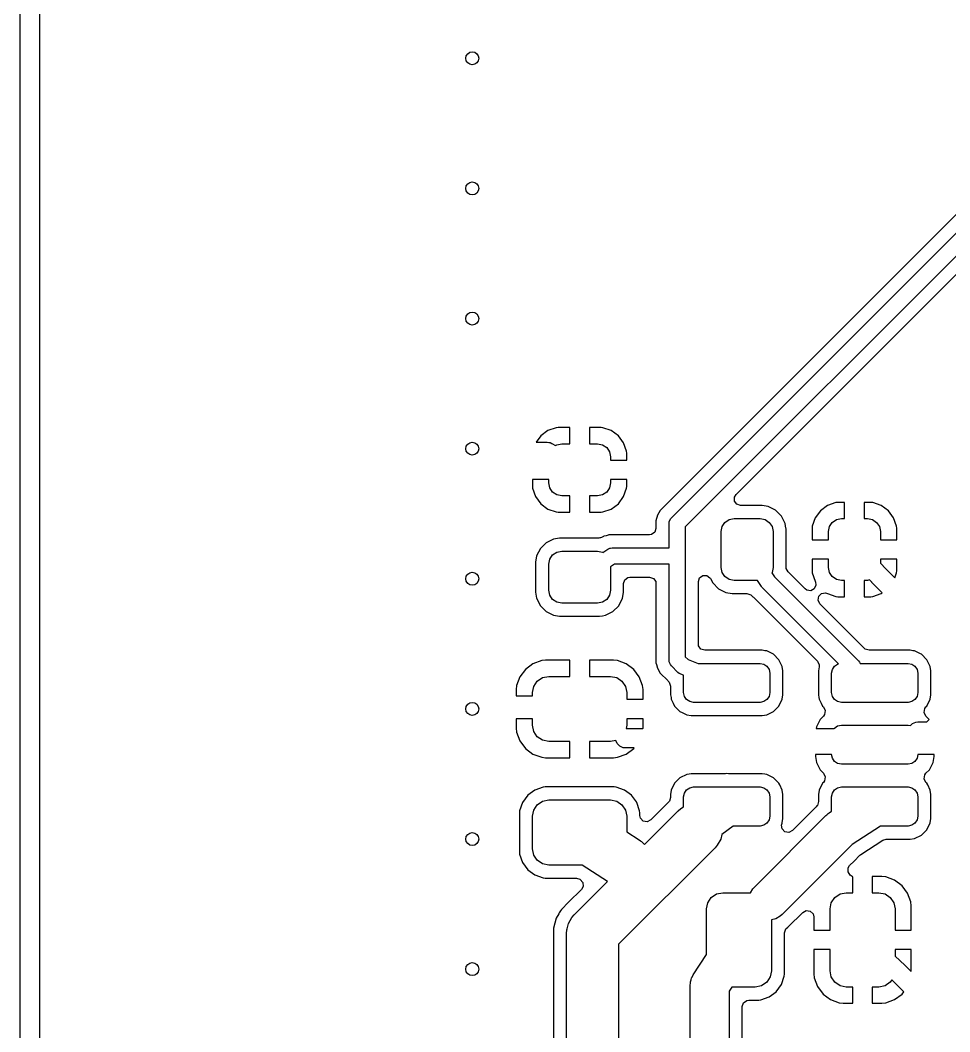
# Model space of a CAD drawing. Header units: millimetres. Extents: x 103.8 to 193.7, y -116.2 to -61.3.
# Drawn here: x 103.8 to 118.09, y -97.71 to -82.16 of the extents above; entities that cross this region are included whole.
import ezdxf

# ---------------------------------------------------------------- set-up
doc = ezdxf.new("R2010")
doc.units = ezdxf.units.MM
doc.layers.add('Edge.Cuts', color=254, linetype='CONTINUOUS', true_color=0xd0d2cd)
doc.layers.add('F.Cu', color=13, linetype='CONTINUOUS', true_color=0xc83434)

msp = doc.modelspace()

# ---------------------------------------------------------------- linework, layer by layer
at = {"layer": 'Edge.Cuts', "linetype": 'CONTINUOUS'}
msp.add_line((103.8, -116.2), (103.8, -61.3), dxfattribs=at)
at = {"layer": 'F.Cu', "linetype": 'CONTINUOUS'}
for p, q in [((104.1005, -88.820788), (104.1005, -73.980253)), ((121.800142, -81.539531), (113.639531, -89.700142)), ((113.811612, -89.811612), (121.911612, -81.711612)), ((122.051776, -81.925), (114.025, -89.951776)), ((114.804827, -89.455498), (122.105831, -82.154496)), ((112.040396, -88.42785), (111.912351, -88.472654)), ((112.040398, -88.42785), (112.040396, -88.42785)), ((112.070795, -88.425), (112.040398, -88.42785)), ((112.249998, -88.425), (112.070795, -88.425)), ((112.249999, -88.425001), (112.249998, -88.425)), ((112.249999, -88.675), (112.249999, -88.425001)), ((112.55, -88.425), (112.549999, -88.425001)), ((112.549999, -88.425001), (112.549999, -88.675)), ((112.72921, -88.425), (112.55, -88.425)), ((112.7596, -88.42785), (112.72921, -88.425)), ((112.887646, -88.472654), (112.7596, -88.42785)), ((111.803206, -88.553209), (111.731769, -88.65)), ((111.803208, -88.553207), (111.803206, -88.553209)), ((111.912351, -88.472654), (111.803208, -88.553207)), ((112.996789, -88.553207), (112.887646, -88.472654)), ((112.996791, -88.553209), (112.996789, -88.553207)), ((113.077344, -88.662352), (112.996791, -88.553209)), ((111.731769, -88.65), (111.899999, -88.65)), ((111.899999, -88.65), (111.929263, -88.652882)), ((111.929263, -88.652882), (111.936967, -88.656073)), ((111.936967, -88.656073), (111.945256, -88.65699)), ((111.945256, -88.65699), (111.972287, -88.668568)), ((111.972287, -88.668568), (112.031847, -88.701326)), ((112.031847, -88.701326), (112.048462, -88.690224)), ((112.048462, -88.690224), (112.124999, -88.675)), ((112.124999, -88.675), (112.249999, -88.675)), ((112.549999, -88.675), (112.674999, -88.675)), ((112.674999, -88.675), (112.751536, -88.690224)), ((112.751536, -88.690224), (112.81642, -88.733579)), ((112.81642, -88.733579), (112.859775, -88.798463)), ((113.122148, -88.790397), (113.077344, -88.662352)), ((104.1005, -89.225001), (104.1005, -88.820788)), ((112.859775, -88.798463), (112.874999, -88.875)), ((112.874999, -88.875), (112.874999, -88.925)), ((112.874999, -88.925), (113.124997, -88.925)), ((113.122148, -88.790399), (113.122148, -88.790397)), ((113.124998, -88.820796), (113.122148, -88.790399)), ((113.124997, -88.925), (113.124998, -88.924999)), ((113.124998, -88.924999), (113.124998, -88.820796)), ((104.1005, -90.493477), (104.1005, -89.225001)), ((111.675001, -89.225), (111.675, -89.225001)), ((111.675, -89.225001), (111.675, -89.329203)), ((111.924999, -89.225), (111.675001, -89.225)), ((111.924999, -89.275), (111.924999, -89.225)), ((113.124998, -89.225), (112.874999, -89.225)), ((112.874999, -89.225), (112.874999, -89.275)), ((113.124999, -89.225001), (113.124998, -89.225)), ((113.124999, -89.32921), (113.124999, -89.225001)), ((111.675, -89.329203), (111.677849, -89.3596)), ((111.677849, -89.3596), (111.677849, -89.359602)), ((111.677849, -89.359602), (111.722653, -89.487647)), ((111.940223, -89.351537), (111.924999, -89.275)), ((111.983578, -89.416421), (111.940223, -89.351537)), ((112.859775, -89.351537), (112.81642, -89.416421)), ((112.874999, -89.275), (112.859775, -89.351537)), ((113.077344, -89.487647), (113.122148, -89.359601)), ((113.122148, -89.359601), (113.124998, -89.329211)), ((113.124998, -89.329211), (113.124999, -89.32921)), ((111.722653, -89.487647), (111.803206, -89.59679)), ((112.048462, -89.459776), (111.983578, -89.416421)), ((112.124999, -89.475), (112.048462, -89.459776)), ((112.249999, -89.475), (112.124999, -89.475)), ((112.249999, -89.724999), (112.249999, -89.475)), ((112.674999, -89.475), (112.549999, -89.475)), ((112.549999, -89.475), (112.549999, -89.724998)), ((112.751536, -89.459776), (112.674999, -89.475)), ((112.81642, -89.416421), (112.751536, -89.459776)), ((112.996791, -89.59679), (113.077344, -89.487647)), ((114.780678, -89.494907), (114.804827, -89.455498)), ((114.780678, -89.556093), (114.780678, -89.494907)), ((111.803206, -89.59679), (111.803208, -89.596792)), ((111.803208, -89.596792), (111.912351, -89.677345)), ((111.912351, -89.677345), (112.040397, -89.722149)), ((112.759601, -89.722149), (112.887646, -89.677345)), ((112.887646, -89.677345), (112.996789, -89.596792)), ((112.996789, -89.596792), (112.996791, -89.59679)), ((113.639531, -89.700142), (113.596682, -89.77436)), ((114.816642, -89.605593), (114.780678, -89.556093)), ((114.874833, -89.6245), (114.816642, -89.605593)), ((115.206522, -89.6245), (114.874833, -89.6245)), ((115.300305, -89.639354), (115.206522, -89.6245)), ((115.413342, -89.69695), (115.300304, -89.639354)), ((115.300304, -89.639354), (115.300305, -89.639354)), ((115.50305, -89.786658), (115.413342, -89.69695)), ((116.103207, -89.703209), (116.022654, -89.812352)), ((116.103209, -89.703207), (116.103207, -89.703209)), ((116.212352, -89.622654), (116.103209, -89.703207)), ((116.340397, -89.57785), (116.212352, -89.622654)), ((116.340399, -89.57785), (116.340397, -89.57785)), ((116.370796, -89.575), (116.340399, -89.57785)), ((116.475, -89.575), (116.370796, -89.575)), ((116.475, -89.575001), (116.475, -89.575)), ((116.475, -89.825), (116.475, -89.575001)), ((116.775001, -89.575), (116.775, -89.575001)), ((116.775, -89.575001), (116.775, -89.825)), ((116.879211, -89.575), (116.775001, -89.575)), ((116.909601, -89.57785), (116.879211, -89.575)), ((117.037647, -89.622654), (116.909601, -89.57785)), ((117.14679, -89.703207), (117.037647, -89.622654)), ((117.146792, -89.703209), (117.14679, -89.703207)), ((117.227345, -89.812352), (117.146792, -89.703209)), ((112.040397, -89.722149), (112.070788, -89.724999)), ((112.070788, -89.724999), (112.249999, -89.724999)), ((112.549999, -89.724998), (112.55, -89.724999)), ((112.55, -89.724999), (112.729202, -89.724999)), ((112.729202, -89.724999), (112.759599, -89.722149)), ((112.759599, -89.722149), (112.759601, -89.722149)), ((113.596682, -89.774361), (113.5745, -89.857147)), ((113.5745, -89.857147), (113.5745, -89.9755)), ((113.596682, -89.77436), (113.596681, -89.77436)), ((113.596681, -89.77436), (113.596682, -89.774361)), ((113.777402, -89.875614), (113.796066, -89.830554)), ((113.796066, -89.830554), (113.796071, -89.830548)), ((113.796071, -89.830548), (113.811612, -89.811612)), ((114.633579, -89.883579), (114.698463, -89.840224)), ((114.698463, -89.840224), (114.775, -89.825)), ((114.775, -89.825), (115.175, -89.825)), ((115.175, -89.825), (115.251537, -89.840224)), ((115.251537, -89.840224), (115.316421, -89.883579)), ((115.560646, -89.899696), (115.50305, -89.786658)), ((116.022654, -89.812352), (115.97785, -89.940398)), ((116.283579, -89.883579), (116.348463, -89.840224)), ((116.348463, -89.840224), (116.425, -89.825)), ((116.425, -89.825), (116.475, -89.825)), ((116.775, -89.825), (116.825, -89.825)), ((116.825, -89.825), (116.901537, -89.840224)), ((116.901537, -89.840224), (116.966421, -89.883579)), ((117.272149, -89.940397), (117.227345, -89.812352)), ((113.5745, -89.9755), (113.555593, -90.033691)), ((113.775, -89.9), (113.777402, -89.875614)), ((113.775, -90.275), (113.775, -89.9)), ((114.025, -89.951776), (114.025, -91.948223)), ((114.575, -90.025), (114.590224, -89.948463)), ((114.590224, -89.948463), (114.633579, -89.883579)), ((115.316421, -89.883579), (115.359776, -89.948463)), ((115.359776, -89.948463), (115.375, -90.025)), ((115.560646, -89.899697), (115.560646, -89.899696)), ((115.560647, -89.899699), (115.560646, -89.899697)), ((115.571905, -89.970788), (115.560647, -89.899699)), ((115.573992, -89.983963), (115.571905, -89.970788)), ((115.573992, -89.983966), (115.573992, -89.983963)), ((115.575499, -89.993482), (115.573992, -89.983966)), ((115.575499, -90.574176), (115.575499, -89.993482)), ((115.97785, -89.940398), (115.975, -89.970788)), ((115.975, -89.970788), (115.975, -90.149999)), ((116.225, -90.025), (116.240224, -89.948463)), ((116.240224, -89.948463), (116.283579, -89.883579)), ((116.966421, -89.883579), (117.009776, -89.948463)), ((117.009776, -89.948463), (117.025, -90.025)), ((117.272149, -89.940399), (117.272149, -89.940397)), ((117.274999, -89.970796), (117.272149, -89.940399)), ((117.274999, -90.149999), (117.274999, -89.970796)), ((111.999694, -90.139354), (111.886658, -90.196949)), ((111.999699, -90.139352), (111.999694, -90.139354)), ((112.093475, -90.124501), (111.999699, -90.139352)), ((112.093478, -90.1245), (112.093475, -90.124501)), ((112.697236, -90.1245), (112.093478, -90.1245)), ((112.710413, -90.120594), (112.697236, -90.1245)), ((112.722239, -90.121291), (112.710413, -90.120594)), ((112.737748, -90.117242), (112.722239, -90.121291)), ((112.758535, -90.103732), (112.737748, -90.117242)), ((112.766818, -90.101036), (112.758535, -90.103732)), ((112.774361, -90.096682), (112.766818, -90.101036)), ((112.807457, -90.087813), (112.774361, -90.096682)), ((112.840035, -90.077214), (112.807457, -90.087813)), ((112.848732, -90.076754), (112.840035, -90.077214)), ((112.857146, -90.0745), (112.848732, -90.076754)), ((112.891402, -90.0745), (112.857146, -90.0745)), ((112.904061, -90.073831), (112.891402, -90.0745)), ((112.904062, -90.073831), (112.904061, -90.073831)), ((112.92562, -90.072692), (112.904062, -90.073831)), ((112.925622, -90.072692), (112.92562, -90.072692)), ((112.925623, -90.072692), (112.925622, -90.072692)), ((112.932098, -90.073199), (112.925623, -90.072692)), ((112.944531, -90.0745), (112.932098, -90.073195)), ((112.932098, -90.073195), (112.932098, -90.073199)), ((113.4755, -90.0745), (112.944531, -90.0745)), ((113.506093, -90.069655), (113.4755, -90.0745)), ((113.555593, -90.033691), (113.506093, -90.069655)), ((114.575, -90.575), (114.575, -90.025)), ((115.375, -90.025), (115.375, -90.575)), ((115.975, -90.149999), (115.975001, -90.15)), ((115.975001, -90.15), (116.225, -90.15)), ((116.225, -90.15), (116.225, -90.025)), ((117.025, -90.025), (117.025, -90.15)), ((117.025, -90.15), (117.274998, -90.15)), ((117.274998, -90.15), (117.274999, -90.149999)), ((111.796948, -90.286659), (111.739353, -90.399695)), ((111.886658, -90.196949), (111.796948, -90.286659)), ((112.048462, -90.340224), (112.124999, -90.325)), ((112.124999, -90.325), (112.674999, -90.325)), ((112.674999, -90.325), (112.751536, -90.340224)), ((112.756991, -90.343869), (112.831875, -90.295195)), ((112.831875, -90.295195), (112.853631, -90.283918)), ((112.853631, -90.283918), (112.864964, -90.281812)), ((112.864964, -90.281812), (112.875613, -90.277402)), ((112.875613, -90.277402), (112.899999, -90.275)), ((112.899999, -90.275), (113.775, -90.275)), ((111.739353, -90.399695), (111.724499, -90.493477)), ((111.924999, -90.525), (111.940223, -90.448463)), ((111.940223, -90.448463), (111.983578, -90.383579)), ((111.983578, -90.383579), (112.048462, -90.340224)), ((112.751536, -90.340224), (112.756991, -90.343869)), ((115.975002, -90.45), (115.975001, -90.450001)), ((115.975001, -90.450001), (115.975001, -90.629203)), ((116.225, -90.45), (115.975002, -90.45)), ((116.225, -90.575), (116.225, -90.45)), ((117.274999, -90.45), (117.025, -90.45)), ((117.025, -90.45), (117.025, -90.507349)), ((117.275, -90.450001), (117.274999, -90.45)), ((117.275, -90.62921), (117.275, -90.450001)), ((104.1005, -92.452174), (104.1005, -90.493477)), ((111.724499, -90.493477), (111.7245, -90.956516)), ((111.924999, -90.925), (111.924999, -90.525)), ((112.937054, -90.525), (112.874999, -90.565335)), ((112.874999, -90.565335), (112.874999, -90.925)), ((113.775, -90.525), (112.937054, -90.525)), ((113.775, -92), (113.775, -90.525)), ((114.590224, -90.651537), (114.575, -90.575)), ((115.375, -90.575), (115.359776, -90.651537)), ((115.576718, -90.589651), (115.575499, -90.574176)), ((115.604495, -90.644168), (115.576718, -90.589651)), ((115.975001, -90.629203), (115.97785, -90.6596)), ((116.240224, -90.651537), (116.225, -90.575)), ((117.025, -90.507349), (117.107781, -90.595649)), ((117.107781, -90.595649), (117.24612, -90.733988)), ((117.272149, -90.659601), (117.274999, -90.629211)), ((117.274999, -90.629211), (117.275, -90.62921)), ((113.075499, -90.8245), (113.094406, -90.766309)), ((113.094406, -90.766309), (113.143906, -90.730345)), ((113.143906, -90.730345), (113.174499, -90.7255)), ((113.174499, -90.7255), (113.4755, -90.7255)), ((113.4755, -90.7255), (113.533691, -90.744407)), ((113.533691, -90.744407), (113.569655, -90.793907)), ((113.569655, -90.793907), (113.5745, -90.8245)), ((114.2255, -90.791086), (114.244407, -90.732895)), ((114.2255, -91.7505), (114.2255, -90.791086)), ((114.244407, -90.732895), (114.293907, -90.696931)), ((114.293907, -90.696931), (114.355093, -90.696931)), ((114.355093, -90.696931), (114.404593, -90.732895)), ((114.404593, -90.732895), (114.412705, -90.746133)), ((114.412705, -90.746133), (114.44695, -90.813342)), ((114.633579, -90.716421), (114.590224, -90.651537)), ((114.698463, -90.759776), (114.633579, -90.716421)), ((114.775, -90.775), (114.698463, -90.759776)), ((115.134664, -90.775), (114.775, -90.775)), ((115.195195, -90.868124), (115.134664, -90.775)), ((115.359776, -90.651537), (115.35613, -90.656992)), ((115.35613, -90.656992), (115.39766, -90.720884)), ((115.39766, -90.720884), (116.688389, -92.011612)), ((115.866115, -90.905788), (115.604495, -90.644168)), ((115.97785, -90.6596), (115.97785, -90.659602)), ((115.97785, -90.659602), (116.022655, -90.787649)), ((116.022655, -90.787649), (116.023649, -90.789529)), ((116.023649, -90.789529), (116.023979, -90.791433)), ((116.023979, -90.791433), (116.025105, -90.794649)), ((116.025105, -90.794649), (116.02457, -90.794835)), ((116.02457, -90.794835), (116.03412, -90.849812)), ((116.283579, -90.716421), (116.240224, -90.651537)), ((116.348463, -90.759776), (116.283579, -90.716421)), ((116.425, -90.775), (116.348463, -90.759776)), ((116.475, -90.775), (116.425, -90.775)), ((116.475, -91.024999), (116.475, -90.775)), ((116.825, -90.775), (116.775, -90.775)), ((116.775, -90.775), (116.775, -91.024998)), ((116.858463, -90.768343), (116.825, -90.775)), ((116.89057, -90.802591), (116.858463, -90.768343)), ((117.24612, -90.733988), (117.272149, -90.659601)), ((111.940223, -91.001537), (111.924999, -90.925)), ((112.874999, -90.925), (112.859775, -91.001537)), ((113.075499, -90.956521), (113.075499, -90.8245)), ((113.5745, -90.8245), (113.5745, -91.957147)), ((114.44695, -90.813342), (114.536658, -90.90305)), ((114.536658, -90.90305), (114.649696, -90.960646)), ((115.195867, -90.868965), (115.195195, -90.868124)), ((115.196067, -90.869446), (115.195867, -90.868965)), ((115.20332, -90.878284), (115.196067, -90.869446)), ((115.210499, -90.887261), (115.20332, -90.878284)), ((115.210929, -90.887556), (115.210499, -90.887261)), ((115.211612, -90.888388), (115.210929, -90.887556)), ((116.381813, -92.05859), (115.211612, -90.888388)), ((115.892493, -90.924654), (115.866115, -90.905788)), ((115.953061, -90.933323), (115.892493, -90.924654)), ((116.007158, -90.904737), (115.953061, -90.933323)), ((116.03412, -90.849812), (116.007158, -90.904737)), ((116.892392, -90.804188), (116.89057, -90.802591)), ((116.893934, -90.806066), (116.892392, -90.804188)), ((117.053507, -90.965639), (116.893934, -90.806066)), ((111.7245, -90.956516), (111.7245, -90.956523)), ((111.7245, -90.956523), (111.739351, -91.050299)), ((111.739351, -91.050299), (111.739353, -91.050304)), ((111.739353, -91.050304), (111.796949, -91.163342)), ((111.983578, -91.066421), (111.940223, -91.001537)), ((112.048462, -91.109776), (111.983578, -91.066421)), ((112.124999, -91.125), (112.048462, -91.109776)), ((112.751536, -91.109776), (112.674999, -91.125)), ((112.81642, -91.066421), (112.751536, -91.109776)), ((112.859775, -91.001537), (112.81642, -91.066421)), ((113.003049, -91.163342), (113.060645, -91.050304)), ((113.060645, -91.050304), (113.074845, -90.960647)), ((113.074845, -90.960647), (113.075499, -90.956521)), ((114.649696, -90.960646), (114.743481, -90.9755)), ((114.743481, -90.9755), (114.972493, -90.975499)), ((114.972493, -90.975499), (115.030683, -90.994406)), ((115.030683, -90.994406), (115.047743, -91.010168)), ((115.047743, -91.010168), (115.05044, -91.013323)), ((115.05044, -91.013323), (115.050441, -91.013324)), ((115.050441, -91.013324), (115.063417, -91.024998)), ((115.063417, -91.024998), (115.073957, -91.03448)), ((115.073957, -91.03448), (115.077748, -91.038075)), ((115.077748, -91.038075), (116.056152, -92.016479)), ((116.066433, -91.079367), (116.076004, -91.018935)), ((116.094209, -91.133882), (116.066433, -91.079367)), ((116.076004, -91.018935), (116.119269, -90.97567)), ((116.119269, -90.97567), (116.179701, -90.966099)), ((116.179701, -90.966099), (116.210468, -90.97635)), ((116.210468, -90.97635), (116.212347, -90.977343)), ((116.212347, -90.977343), (116.340398, -91.022149)), ((116.340398, -91.022149), (116.370789, -91.024999)), ((116.370789, -91.024999), (116.475, -91.024999)), ((116.775, -91.024998), (116.775001, -91.024999)), ((116.775001, -91.024999), (116.879203, -91.024999)), ((116.879203, -91.024999), (116.9096, -91.022149)), ((116.9096, -91.022149), (116.909602, -91.022149)), ((116.909602, -91.022149), (117.037647, -90.977345)), ((117.037647, -90.977345), (117.053507, -90.965639)), ((111.796949, -91.163342), (111.886657, -91.25305)), ((111.886657, -91.25305), (111.999695, -91.310646)), ((112.674999, -91.125), (112.124999, -91.125)), ((112.800303, -91.310646), (112.913341, -91.25305)), ((112.913341, -91.25305), (113.003049, -91.163342)), ((116.196064, -91.235738), (116.094209, -91.133882)), ((116.78083, -91.820504), (116.196064, -91.235738)), ((111.999695, -91.310646), (112.09348, -91.3255)), ((112.09348, -91.3255), (112.706517, -91.325499)), ((112.706517, -91.325499), (112.706519, -91.325499)), ((112.706519, -91.325499), (112.70652, -91.325498)), ((112.70652, -91.325498), (112.75341, -91.318072)), ((112.75341, -91.318072), (112.800298, -91.310647)), ((112.800298, -91.310647), (112.800298, -91.310646)), ((112.800298, -91.310646), (112.800303, -91.310646)), ((114.230345, -91.781093), (114.2255, -91.7505)), ((114.266309, -91.830593), (114.230345, -91.781093)), ((114.3245, -91.8495), (114.266309, -91.830593)), ((115.208257, -91.8495), (114.3245, -91.8495)), ((115.20826, -91.8495), (115.208257, -91.8495)), ((115.249139, -91.855456), (115.20826, -91.8495)), ((115.276395, -91.859427), (115.249139, -91.855456)), ((115.368641, -91.904524), (115.276395, -91.859427)), ((116.792643, -91.830593), (116.78083, -91.820504)), ((116.850834, -91.8495), (116.792643, -91.830593)), ((117.483257, -91.8495), (116.850834, -91.8495)), ((117.48326, -91.8495), (117.483257, -91.8495)), ((117.524139, -91.855456), (117.48326, -91.8495)), ((117.551395, -91.859427), (117.524139, -91.855456)), ((117.643641, -91.904524), (117.551395, -91.859427)), ((111.817617, -92.006402), (111.68291, -92.056645)), ((111.817628, -92.0064), (111.817617, -92.006402)), ((111.877175, -91.999999), (111.817628, -92.0064)), ((112.249998, -91.999999), (111.877175, -91.999999)), ((112.249999, -92), (112.249998, -91.999999)), ((112.249999, -92.249999), (112.249999, -92)), ((112.55, -91.999999), (112.549999, -92)), ((112.549999, -92), (112.549999, -92.249999)), ((112.922823, -91.999999), (112.55, -91.999999)), ((112.982369, -92.0064), (112.922823, -91.999999)), ((112.98238, -92.006402), (112.982369, -92.0064)), ((113.117087, -92.056645), (112.98238, -92.006402)), ((113.5745, -91.957147), (113.5745, -92.042853)), ((113.777402, -92.024386), (113.775, -92)), ((113.796066, -92.069446), (113.777402, -92.024386)), ((114.025, -91.948223), (114.069338, -91.992562)), ((114.069338, -91.992562), (114.22155, -92.05)), ((115.381483, -91.910802), (115.368641, -91.904524)), ((115.464198, -91.993517), (115.381483, -91.910802)), ((115.475423, -92.016479), (115.464198, -91.993517)), ((115.500715, -92.068215), (115.475423, -92.016479)), ((116.056152, -92.016479), (116.083929, -92.070996)), ((116.688389, -92.011612), (116.703934, -92.030554)), ((116.703934, -92.030554), (116.711989, -92.05)), ((117.656483, -91.910802), (117.643641, -91.904524)), ((117.739198, -91.993517), (117.656483, -91.910802)), ((117.750423, -92.016479), (117.739198, -91.993517)), ((117.775715, -92.068215), (117.750423, -92.016479)), ((111.567806, -92.142814), (111.481646, -92.257908)), ((111.567814, -92.142806), (111.567806, -92.142814)), ((111.682908, -92.056646), (111.567814, -92.142806)), ((111.68291, -92.056645), (111.682908, -92.056646)), ((113.117089, -92.056646), (113.117087, -92.056645)), ((113.232183, -92.142806), (113.117089, -92.056646)), ((113.232191, -92.142814), (113.232183, -92.142806)), ((113.318351, -92.257908), (113.232191, -92.142814)), ((113.5745, -92.042853), (113.581295, -92.068212)), ((113.581295, -92.068212), (113.596683, -92.125643)), ((113.596683, -92.125643), (113.639531, -92.199857)), ((113.796071, -92.069451), (113.796066, -92.069446)), ((113.811612, -92.088388), (113.796071, -92.069451)), ((113.911611, -92.188388), (113.811612, -92.088388)), ((113.930553, -92.203933), (113.911611, -92.188388)), ((114.22155, -92.05), (115.175, -92.05)), ((115.175, -92.05), (115.232403, -92.061418)), ((115.232403, -92.061418), (115.281066, -92.093934)), ((115.281066, -92.093934), (115.313582, -92.142597)), ((115.313582, -92.142597), (115.325, -92.2)), ((115.515573, -92.098607), (115.500715, -92.068215)), ((115.5255, -92.16674), (115.515573, -92.098607)), ((115.5255, -92.53326), (115.5255, -92.16674)), ((116.084113, -92.100755), (116.0745, -92.16674)), ((116.0745, -92.16674), (116.0745, -92.53326)), ((116.083929, -92.070996), (116.084113, -92.100755)), ((116.275, -92.2), (116.286418, -92.142597)), ((116.286418, -92.142597), (116.318934, -92.093934)), ((116.318934, -92.093934), (116.367597, -92.061418)), ((116.367597, -92.061418), (116.381813, -92.05859)), ((116.711989, -92.05), (117.45, -92.05)), ((117.45, -92.05), (117.507403, -92.061418)), ((117.507403, -92.061418), (117.556066, -92.093934)), ((117.556066, -92.093934), (117.588582, -92.142597)), ((117.588582, -92.142597), (117.6, -92.2)), ((117.790573, -92.098607), (117.775715, -92.068215)), ((117.8005, -92.16674), (117.790573, -92.098607)), ((117.8005, -92.53326), (117.8005, -92.16674)), ((111.481645, -92.25791), (111.431402, -92.392617)), ((111.481646, -92.257908), (111.481645, -92.25791)), ((111.694029, -92.404328), (111.748222, -92.323222)), ((111.748222, -92.323222), (111.829328, -92.269029)), ((111.829328, -92.269029), (111.924999, -92.249999)), ((111.924999, -92.249999), (112.249999, -92.249999)), ((112.549999, -92.249999), (112.874999, -92.249999)), ((112.874999, -92.249999), (112.97067, -92.269029)), ((112.97067, -92.269029), (113.051776, -92.323222)), ((113.051776, -92.323222), (113.105969, -92.404328)), ((113.318352, -92.25791), (113.318351, -92.257908)), ((113.368595, -92.392617), (113.318352, -92.25791)), ((113.639531, -92.199857), (113.639535, -92.199862)), ((113.639535, -92.199862), (113.754966, -92.315294)), ((113.754966, -92.315294), (113.761543, -92.322557)), ((113.761543, -92.322557), (113.777081, -92.341523)), ((113.777081, -92.341523), (113.799333, -92.398519)), ((113.932423, -92.204707), (113.930553, -92.203933)), ((113.9339, -92.206093), (113.932423, -92.204707)), ((113.955868, -92.21695), (113.9339, -92.206093)), ((114, -92.233603), (113.955868, -92.21695)), ((114, -92.5), (114, -92.233603)), ((115.325, -92.2), (115.325, -92.5)), ((116.275, -92.5), (116.275, -92.2)), ((117.6, -92.2), (117.6, -92.5)), ((104.1005, -93.047823), (104.1005, -92.452174)), ((111.4314, -92.392628), (111.424999, -92.452174)), ((111.424999, -92.452174), (111.424999, -92.55)), ((111.431402, -92.392617), (111.4314, -92.392628)), ((111.674999, -92.499999), (111.694029, -92.404328)), ((111.674999, -92.55), (111.674999, -92.499999)), ((113.105969, -92.404328), (113.124999, -92.499999)), ((113.124999, -92.499999), (113.124999, -92.599999)), ((113.368597, -92.392628), (113.368595, -92.392617)), ((113.374999, -92.452174), (113.368597, -92.392628)), ((113.374999, -92.599998), (113.374999, -92.452174)), ((113.799333, -92.398519), (113.7995, -92.404263)), ((113.7995, -92.404263), (113.7995, -92.53326)), ((114.011418, -92.557403), (114, -92.5)), ((115.325, -92.5), (115.313582, -92.557403)), ((116.286418, -92.557403), (116.275, -92.5)), ((117.6, -92.5), (117.588582, -92.557403)), ((111.424999, -92.55), (111.674999, -92.55)), ((113.124999, -92.599999), (113.374998, -92.599999)), ((113.374998, -92.599999), (113.374999, -92.599998)), ((113.7995, -92.53326), (113.805473, -92.574256)), ((113.805473, -92.574256), (113.809427, -92.601395)), ((113.809427, -92.601395), (113.837871, -92.659577)), ((113.837871, -92.659577), (113.860802, -92.706483)), ((114.043934, -92.606066), (114.011418, -92.557403)), ((114.092597, -92.638582), (114.043934, -92.606066)), ((114.15, -92.65), (114.092597, -92.638582)), ((115.175, -92.65), (114.15, -92.65)), ((115.232403, -92.638582), (115.175, -92.65)), ((115.281066, -92.606066), (115.232403, -92.638582)), ((115.313582, -92.557403), (115.281066, -92.606066)), ((115.464198, -92.706483), (115.515573, -92.601393)), ((115.515573, -92.601393), (115.5255, -92.53326)), ((116.0745, -92.53326), (116.080473, -92.574256)), ((116.080473, -92.574256), (116.084427, -92.601395)), ((116.084427, -92.601395), (116.112871, -92.659577)), ((116.112871, -92.659577), (116.135802, -92.706483)), ((116.318934, -92.606066), (116.286418, -92.557403)), ((116.367597, -92.638582), (116.318934, -92.606066)), ((116.425, -92.65), (116.367597, -92.638582)), ((117.45, -92.65), (116.425, -92.65)), ((117.507403, -92.638582), (117.45, -92.65)), ((117.556066, -92.606066), (117.507403, -92.638582)), ((117.588582, -92.557403), (117.556066, -92.606066)), ((117.739198, -92.706483), (117.790573, -92.601393)), ((117.790573, -92.601393), (117.8005, -92.53326)), ((113.860802, -92.706483), (113.943517, -92.789198)), ((113.943517, -92.789198), (113.976831, -92.805484)), ((113.976831, -92.805484), (114.048604, -92.840572)), ((115.276393, -92.840573), (115.381483, -92.789198)), ((115.381483, -92.789198), (115.464198, -92.706483)), ((116.135802, -92.706483), (116.149314, -92.719995)), ((116.149314, -92.719995), (116.17709, -92.77451)), ((116.17709, -92.77451), (116.167519, -92.834942)), ((117.697909, -92.805484), (117.70748, -92.745052)), ((117.725686, -92.860001), (117.697909, -92.805484)), ((117.70748, -92.745052), (117.725685, -92.719995)), ((117.725685, -92.719995), (117.739198, -92.706483)), ((111.425, -92.899999), (111.424999, -92.9)), ((111.424999, -92.9), (111.424999, -93.047823)), ((111.674999, -92.899999), (111.425, -92.899999)), ((111.674999, -92.999999), (111.674999, -92.899999)), ((113.374998, -92.899999), (113.124999, -92.899999)), ((113.124999, -92.899999), (113.124999, -92.999999)), ((113.374999, -92.9), (113.374998, -92.899999)), ((113.374999, -93.047823), (113.374999, -92.9)), ((114.048604, -92.840572), (114.048605, -92.840572)), ((114.048605, -92.840572), (114.048607, -92.840573)), ((114.048607, -92.840573), (114.11674, -92.8505)), ((114.11674, -92.8505), (114.116743, -92.8505)), ((114.116743, -92.8505), (115.208257, -92.8505)), ((115.208257, -92.8505), (115.20826, -92.8505)), ((115.20826, -92.8505), (115.276393, -92.840573)), ((116.097359, -92.911955), (116.039836, -93.024848)), ((116.09736, -92.911953), (116.097359, -92.911955)), ((116.149313, -92.86), (116.09736, -92.911953)), ((116.167519, -92.834942), (116.149313, -92.86)), ((117.484985, -93.006958), (117.516664, -92.97528)), ((117.516664, -92.97528), (117.570736, -92.952882)), ((117.570736, -92.952882), (117.6, -92.95)), ((117.6, -92.95), (117.737868, -92.95)), ((117.776776, -92.911091), (117.725686, -92.860001)), ((117.737868, -92.95), (117.776776, -92.911091)), ((104.1005, -94.345724), (104.1005, -93.047823)), ((111.424999, -93.047823), (111.424998, -93.047823)), ((111.424998, -93.047823), (111.4314, -93.107369)), ((111.4314, -93.107369), (111.431402, -93.10738)), ((111.431402, -93.10738), (111.481645, -93.242087)), ((111.694029, -93.09567), (111.674999, -92.999999)), ((111.748222, -93.176776), (111.694029, -93.09567)), ((113.124999, -92.999999), (113.115053, -93.05)), ((113.115053, -93.05), (113.374765, -93.05)), ((113.374765, -93.05), (113.374999, -93.047823)), ((116.039835, -93.024852), (116.035852, -93.05)), ((116.035852, -93.05), (116.3, -93.05)), ((116.039836, -93.024848), (116.039835, -93.024852)), ((116.3, -93.05), (116.3116, -93.051142)), ((116.3116, -93.051142), (116.314024, -93.051281)), ((116.314024, -93.051281), (116.318934, -93.043934)), ((116.318934, -93.043934), (116.367597, -93.011418)), ((116.367597, -93.011418), (116.425, -93)), ((116.425, -93), (117.45, -93)), ((117.45, -93), (117.484985, -93.006958)), ((111.481645, -93.242087), (111.481646, -93.242089)), ((111.481646, -93.242089), (111.567806, -93.357183)), ((111.829328, -93.230969), (111.748222, -93.176776)), ((111.924999, -93.249999), (111.829328, -93.230969)), ((112.249999, -93.249999), (111.924999, -93.249999)), ((112.249999, -93.499998), (112.249999, -93.249999)), ((112.874999, -93.249999), (112.549999, -93.249999)), ((112.549999, -93.249999), (112.549999, -93.499998)), ((112.954888, -93.234108), (112.874999, -93.249999)), ((112.97528, -93.283336), (112.954888, -93.234108)), ((113.016664, -93.32472), (112.97528, -93.283336)), ((111.567806, -93.357183), (111.567814, -93.357191)), ((111.567814, -93.357191), (111.682908, -93.443351)), ((113.070736, -93.347118), (113.016664, -93.32472)), ((113.1, -93.35), (113.070736, -93.347118)), ((113.237568, -93.35), (113.1, -93.35)), ((113.117089, -93.443351), (113.232183, -93.357191)), ((113.232183, -93.357191), (113.232191, -93.357183)), ((113.232191, -93.357183), (113.237568, -93.35)), ((111.682908, -93.443351), (111.68291, -93.443352)), ((111.68291, -93.443352), (111.817617, -93.493595)), ((111.817617, -93.493595), (111.817628, -93.493597)), ((111.817628, -93.493597), (111.877175, -93.499999)), ((111.877175, -93.499999), (112.249998, -93.499999)), ((112.249998, -93.499999), (112.249999, -93.499998)), ((112.549999, -93.499998), (112.55, -93.499999)), ((112.55, -93.499999), (112.922823, -93.499999)), ((112.922823, -93.499999), (112.982369, -93.493597)), ((112.982369, -93.493597), (112.98238, -93.493595)), ((112.98238, -93.493595), (113.117087, -93.443352)), ((113.117087, -93.443352), (113.117089, -93.443351)), ((116.025002, -93.45), (116.025001, -93.450001)), ((116.025001, -93.450001), (116.025001, -93.481485)), ((116.025001, -93.481485), (116.039833, -93.575141)), ((116.275, -93.45), (116.025002, -93.45)), ((116.039833, -93.575141), (116.039836, -93.575151)), ((116.039836, -93.575151), (116.097358, -93.688043)), ((116.286418, -93.507403), (116.275, -93.45)), ((116.318934, -93.556066), (116.286418, -93.507403)), ((116.367597, -93.588582), (116.318934, -93.556066)), ((116.425, -93.6), (116.367597, -93.588582)), ((117.507403, -93.588582), (117.45, -93.6)), ((117.556066, -93.556066), (117.507403, -93.588582)), ((117.588582, -93.507403), (117.556066, -93.556066)), ((117.6, -93.45), (117.588582, -93.507403)), ((117.849999, -93.45), (117.6, -93.45)), ((117.77764, -93.688044), (117.835163, -93.575151)), ((117.835163, -93.575151), (117.835164, -93.575147)), ((117.835164, -93.575147), (117.85, -93.481484)), ((117.85, -93.450001), (117.849999, -93.45)), ((117.85, -93.481484), (117.85, -93.450001)), ((114.11674, -93.7495), (114.082673, -93.754463)), ((114.625225, -93.7495), (114.11674, -93.7495)), ((114.637489, -93.748737), (114.625225, -93.7495)), ((114.641876, -93.748189), (114.637489, -93.748737)), ((114.66587, -93.745193), (114.641876, -93.748189)), ((114.665871, -93.745193), (114.66587, -93.745193)), ((114.665872, -93.745193), (114.665871, -93.745193)), ((114.665875, -93.745193), (114.665872, -93.745193)), ((114.690235, -93.748565), (114.665875, -93.745193)), ((114.7038, -93.7495), (114.690235, -93.748565)), ((115.208257, -93.7495), (114.7038, -93.7495)), ((115.20826, -93.7495), (115.208257, -93.7495)), ((115.249139, -93.755456), (115.20826, -93.7495)), ((116.097358, -93.688043), (116.149313, -93.739998)), ((116.149313, -93.739998), (116.17709, -93.794515)), ((117.45, -93.6), (116.425, -93.6)), ((117.70748, -93.765057), (117.725687, -93.739998)), ((117.725687, -93.739998), (117.777639, -93.688046)), ((117.777639, -93.688046), (117.77764, -93.688044)), ((113.860801, -93.893518), (113.809427, -93.998604)), ((113.943518, -93.810801), (113.860801, -93.893518)), ((114.048604, -93.759427), (113.943518, -93.810801)), ((114.082673, -93.754463), (114.048604, -93.759427)), ((115.276395, -93.759427), (115.249139, -93.755456)), ((115.381481, -93.810801), (115.276395, -93.759427)), ((115.381483, -93.810802), (115.381481, -93.810801)), ((115.464198, -93.893517), (115.381483, -93.810802)), ((115.476419, -93.918516), (115.464198, -93.893517)), ((116.135801, -93.893518), (116.084427, -93.998604)), ((116.135803, -93.893514), (116.135801, -93.893518)), ((116.149314, -93.880004), (116.135803, -93.893514)), ((116.167519, -93.854947), (116.149314, -93.880004)), ((116.17709, -93.794515), (116.167519, -93.854947)), ((117.697909, -93.825489), (117.70748, -93.765057)), ((117.725684, -93.880003), (117.697909, -93.825489)), ((117.739198, -93.893517), (117.725684, -93.880003)), ((117.751419, -93.918516), (117.739198, -93.893517)), ((111.712115, -93.997206), (111.602854, -94.077844)), ((111.840295, -93.952354), (111.712115, -93.997206)), ((111.840304, -93.952352), (111.840295, -93.952354)), ((111.870724, -93.949499), (111.840304, -93.952352)), ((111.870733, -93.949499), (111.870724, -93.949499)), ((112.929265, -93.949499), (111.870733, -93.949499)), ((112.929273, -93.949499), (112.929265, -93.949499)), ((112.959693, -93.952352), (112.929273, -93.949499)), ((112.959702, -93.952354), (112.959693, -93.952352)), ((113.087882, -93.997206), (112.959702, -93.952354)), ((113.197143, -94.077844), (113.087882, -93.997206)), ((113.809427, -93.998604), (113.7995, -94.066743)), ((114, -94.1), (114.011418, -94.042597)), ((114.011418, -94.042597), (114.043934, -93.993934)), ((114.043934, -93.993934), (114.092597, -93.961418)), ((114.092597, -93.961418), (114.15, -93.95)), ((114.15, -93.95), (115.175, -93.95)), ((115.175, -93.95), (115.232403, -93.961418)), ((115.232403, -93.961418), (115.281066, -93.993934)), ((115.281066, -93.993934), (115.313582, -94.042597)), ((115.313582, -94.042597), (115.325, -94.1)), ((115.514888, -93.997206), (115.476419, -93.918516)), ((115.515573, -93.998607), (115.514888, -93.997206)), ((115.5255, -94.06674), (115.515573, -93.998607)), ((116.084427, -93.998604), (116.0745, -94.066743)), ((116.275, -94.1), (116.286418, -94.042597)), ((116.286418, -94.042597), (116.318934, -93.993934)), ((116.318934, -93.993934), (116.367597, -93.961418)), ((116.367597, -93.961418), (116.425, -93.95)), ((116.425, -93.95), (117.45, -93.95)), ((117.45, -93.95), (117.507403, -93.961418)), ((117.507403, -93.961418), (117.556066, -93.993934)), ((117.556066, -93.993934), (117.588582, -94.042597)), ((117.588582, -94.042597), (117.6, -94.1)), ((117.789888, -93.997206), (117.751419, -93.918516)), ((117.790573, -93.998607), (117.789888, -93.997206)), ((117.8005, -94.06674), (117.790573, -93.998607)), ((111.522206, -94.187115), (111.477354, -94.315295)), ((111.602844, -94.077854), (111.522206, -94.187115)), ((111.602854, -94.077844), (111.602844, -94.077854)), ((111.748222, -94.223222), (111.829328, -94.169029)), ((111.829328, -94.169029), (111.924999, -94.149999)), ((111.924999, -94.149999), (112.874999, -94.149999)), ((112.874999, -94.149999), (112.97067, -94.169029)), ((112.97067, -94.169029), (113.051776, -94.223222)), ((113.197145, -94.077846), (113.197143, -94.077844)), ((113.197149, -94.077849), (113.197145, -94.077846)), ((113.197151, -94.077852), (113.197149, -94.077849)), ((113.197153, -94.077854), (113.197151, -94.077852)), ((113.272731, -94.18026), (113.197153, -94.077854)), ((113.277792, -94.187117), (113.272731, -94.18026)), ((113.322645, -94.3153), (113.277792, -94.187117)), ((113.770504, -94.180259), (113.494501, -94.456261)), ((113.780593, -94.168447), (113.770504, -94.180259)), ((113.7995, -94.110256), (113.780593, -94.168447)), ((113.7995, -94.066743), (113.7995, -94.110256)), ((114, -94.257541), (114, -94.1)), ((115.325, -94.1), (115.325, -94.4)), ((115.5255, -94.43326), (115.5255, -94.06674)), ((116.0745, -94.175456), (116.055593, -94.233647)), ((116.0745, -94.066743), (116.0745, -94.175456)), ((116.275, -94.323399), (116.275, -94.1)), ((117.6, -94.1), (117.6, -94.4)), ((117.8005, -94.43326), (117.8005, -94.06674)), ((104.1005, -105.805297), (104.1005, -94.345724)), ((111.477352, -94.315304), (111.474499, -94.345724)), ((111.474499, -94.345724), (111.474499, -94.954273)), ((111.477354, -94.315295), (111.477352, -94.315304)), ((111.674999, -94.399999), (111.694029, -94.304328)), ((111.694029, -94.304328), (111.748222, -94.223222)), ((113.051776, -94.223222), (113.105969, -94.304328)), ((113.105969, -94.304328), (113.124999, -94.399999)), ((113.322645, -94.315304), (113.322645, -94.3153)), ((113.325498, -94.345724), (113.322645, -94.315304)), ((113.325499, -94.345726), (113.325498, -94.345724)), ((113.325499, -94.386257), (113.325499, -94.345726)), ((113.399999, -94.834313), (113.917157, -94.317157)), ((113.917157, -94.317157), (113.956495, -94.282659)), ((113.956495, -94.282659), (114, -94.257541)), ((116.034738, -94.257446), (115.671849, -94.620335)), ((116.038385, -94.253597), (116.034738, -94.257446)), ((116.049151, -94.241611), (116.038385, -94.253597)), ((116.055593, -94.233647), (116.049151, -94.241611)), ((116.201387, -94.376011), (116.204884, -94.372119)), ((116.204884, -94.372119), (116.211325, -94.367296)), ((116.211325, -94.367296), (116.217372, -94.361994)), ((116.217372, -94.361994), (116.221901, -94.359378)), ((116.221901, -94.359378), (116.236298, -94.348601)), ((116.236298, -94.348601), (116.275, -94.323399)), ((111.674999, -94.899999), (111.674999, -94.399999)), ((113.124999, -94.399999), (113.124999, -94.640547)), ((113.336289, -94.431202), (113.325499, -94.386257)), ((113.379554, -94.474467), (113.336289, -94.431202)), ((113.439986, -94.484038), (113.379554, -94.474467)), ((113.494501, -94.456261), (113.439986, -94.484038)), ((115.087868, -95.487867), (116.187868, -94.387868)), ((115.281066, -94.506066), (115.232403, -94.538582)), ((115.313582, -94.457403), (115.281066, -94.506066)), ((115.325, -94.4), (115.313582, -94.457403)), ((115.504064, -94.534844), (115.512904, -94.50685)), ((115.512904, -94.50685), (115.515573, -94.501393)), ((115.515573, -94.501393), (115.5255, -94.43326)), ((116.187868, -94.387868), (116.201387, -94.376011)), ((117.556066, -94.506066), (117.507403, -94.538582)), ((117.588582, -94.457403), (117.556066, -94.506066)), ((117.6, -94.4), (117.588582, -94.457403)), ((117.739198, -94.606483), (117.790573, -94.501393)), ((117.790573, -94.501393), (117.8005, -94.43326)), ((113.124999, -94.640547), (113.316303, -94.763529)), ((114.588546, -94.682184), (114.569552, -94.753074)), ((114.763218, -94.55), (114.588546, -94.682184)), ((115.175, -94.55), (114.763218, -94.55)), ((115.232403, -94.538582), (115.175, -94.55)), ((115.513635, -94.595276), (115.504064, -94.534844)), ((115.5569, -94.638541), (115.513635, -94.595276)), ((115.617332, -94.648112), (115.5569, -94.638541)), ((115.671849, -94.620335), (115.617332, -94.648112)), ((117.026565, -94.55), (116.589969, -94.834294)), ((117.45, -94.55), (117.026565, -94.55)), ((117.507403, -94.538582), (117.45, -94.55)), ((117.656483, -94.689198), (117.739198, -94.606483)), ((113.316303, -94.763529), (113.337417, -94.779144)), ((113.337417, -94.779144), (113.343505, -94.782659)), ((113.343505, -94.782659), (113.350691, -94.788961)), ((113.350691, -94.788961), (113.35837, -94.79464)), ((113.35837, -94.79464), (113.363093, -94.799837)), ((113.363093, -94.799837), (113.382843, -94.817157)), ((113.382843, -94.817157), (113.399999, -94.834313)), ((114.569552, -94.753074), (114.517341, -94.843505)), ((116.589969, -94.834294), (115.512132, -95.912131)), ((116.725589, -94.985244), (117.06146, -94.766537)), ((117.06146, -94.766537), (117.115482, -94.7505)), ((117.115482, -94.7505), (117.483257, -94.7505)), ((117.483257, -94.7505), (117.48326, -94.7505)), ((117.48326, -94.7505), (117.551393, -94.740573)), ((117.551393, -94.740573), (117.656483, -94.689198)), ((111.474499, -94.954273), (111.477352, -94.984693)), ((111.477352, -94.984693), (111.477354, -94.984702)), ((111.477354, -94.984702), (111.522206, -95.112882)), ((111.694029, -94.99567), (111.674999, -94.899999)), ((111.748222, -95.076776), (111.694029, -94.99567)), ((114.482843, -94.882843), (113, -96.365685)), ((114.517341, -94.843505), (114.482843, -94.882843)), ((116.709617, -94.998195), (116.725589, -94.985244)), ((111.522206, -95.112882), (111.602844, -95.222143)), ((111.829328, -95.130969), (111.748222, -95.076776)), ((111.924999, -95.149999), (111.829328, -95.130969)), ((112.438074, -95.149999), (111.924999, -95.149999)), ((112.831437, -95.402875), (112.438074, -95.149999)), ((116.551816, -95.155997), (116.619003, -95.08881)), ((116.619003, -95.08881), (116.709617, -94.998195)), ((111.602844, -95.222143), (111.602846, -95.222145)), ((111.602846, -95.222145), (111.602849, -95.222149)), ((111.602849, -95.222149), (111.602852, -95.222151)), ((111.602852, -95.222151), (111.602854, -95.222153)), ((111.602854, -95.222153), (111.712115, -95.302791)), ((111.712115, -95.302791), (111.712116, -95.302791)), ((111.712116, -95.302791), (111.712117, -95.302792)), ((111.712117, -95.302792), (111.8403, -95.347645)), ((116.527186, -95.255075), (116.527665, -95.225264)), ((116.527665, -95.255757), (116.527186, -95.255075)), ((116.527665, -95.195407), (116.528157, -95.194603)), ((116.527665, -95.225264), (116.527665, -95.195407)), ((116.527665, -95.256593), (116.527665, -95.255757)), ((116.545218, -95.280753), (116.527665, -95.256593)), ((116.528157, -95.194603), (116.528169, -95.193898)), ((116.528169, -95.193898), (116.53045, -95.190861)), ((116.53045, -95.190861), (116.551816, -95.155997)), ((116.562349, -95.305147), (116.545218, -95.280753)), ((116.588773, -95.325001), (116.562349, -95.305147)), ((111.8403, -95.347645), (111.870724, -95.350498)), ((111.870724, -95.350498), (111.870726, -95.350499)), ((111.870726, -95.350499), (111.870733, -95.350499)), ((111.870733, -95.350499), (112.35011, -95.350499)), ((112.317157, -95.917156), (112.831437, -95.402875)), ((112.35011, -95.350499), (112.403647, -95.366224)), ((112.403647, -95.366224), (112.410432, -95.370586)), ((112.410432, -95.370586), (112.449155, -95.417958)), ((112.449155, -95.417958), (112.452638, -95.479044)), ((116.6, -95.333437), (116.588773, -95.325001)), ((116.6, -95.575), (116.6, -95.333437)), ((116.900001, -95.325), (116.9, -95.325001)), ((116.9, -95.325001), (116.9, -95.575)), ((117.047824, -95.325), (116.900001, -95.325)), ((117.10737, -95.331401), (117.047824, -95.325)), ((117.107381, -95.331403), (117.10737, -95.331401)), ((117.242088, -95.381646), (117.107381, -95.331403)), ((117.24209, -95.381647), (117.242088, -95.381646)), ((117.357184, -95.467807), (117.24209, -95.381647)), ((112.426898, -95.523865), (112.231285, -95.719476)), ((112.452638, -95.479044), (112.426898, -95.523865)), ((114.423223, -95.648223), (114.504329, -95.59403)), ((114.504329, -95.59403), (114.6, -95.575)), ((114.6, -95.575), (115.028722, -95.575)), ((115.028722, -95.575), (115.061994, -95.517371)), ((115.061994, -95.517371), (115.087868, -95.487867)), ((116.323223, -95.648223), (116.404329, -95.59403)), ((116.404329, -95.59403), (116.5, -95.575)), ((116.5, -95.575), (116.6, -95.575)), ((116.9, -95.575), (117, -95.575)), ((117, -95.575), (117.095671, -95.59403)), ((117.095671, -95.59403), (117.176777, -95.648223)), ((117.357192, -95.467815), (117.357184, -95.467807)), ((117.443352, -95.582909), (117.357192, -95.467815)), ((117.443353, -95.582911), (117.443352, -95.582909)), ((117.493596, -95.717618), (117.443353, -95.582911)), ((112.231283, -95.719478), (112.11948, -95.831282)), ((112.231284, -95.719479), (112.231283, -95.719478)), ((112.231286, -95.719477), (112.231284, -95.719479)), ((112.231285, -95.719476), (112.231286, -95.719477)), ((114.35, -95.825), (114.36903, -95.729329)), ((114.36903, -95.729329), (114.423223, -95.648223)), ((116.25, -95.825), (116.26903, -95.729329)), ((116.26903, -95.729329), (116.323223, -95.648223)), ((117.176777, -95.648223), (117.23097, -95.729329)), ((117.23097, -95.729329), (117.25, -95.825)), ((117.493598, -95.717629), (117.493596, -95.717618)), ((117.5, -95.777175), (117.493598, -95.717629)), ((112.079727, -95.900138), (112.040422, -95.968214)), ((112.088299, -95.885291), (112.079727, -95.900138)), ((112.105608, -95.855311), (112.088299, -95.885291)), ((112.11948, -95.831282), (112.105608, -95.855311)), ((112.282659, -95.956494), (112.317157, -95.917156)), ((114.35, -96.523), (114.35, -95.825)), ((115.512132, -95.912131), (115.482628, -95.938005)), ((115.607314, -96.100499), (115.830998, -95.876814)), ((115.830998, -95.876814), (115.885513, -95.849038)), ((115.885513, -95.849038), (115.945945, -95.858609)), ((115.945945, -95.858609), (115.98921, -95.901874)), ((115.98921, -95.901874), (116, -95.946819)), ((116.25, -96.15), (116.25, -95.825)), ((117.25, -95.825), (117.25, -96.15)), ((117.5, -96.149999), (117.5, -95.777175)), ((112.040422, -95.968214), (111.999499, -96.120938)), ((112.208473, -96.128937), (112.230448, -96.046925)), ((112.230448, -96.046925), (112.282659, -95.956494)), ((115.414805, -95.977163), (115.35, -95.994526)), ((115.35, -95.994526), (115.35, -96.775)), ((115.482628, -95.938005), (115.414805, -95.977163)), ((116, -95.946819), (116, -96.149999)), ((111.999499, -96.120938), (111.999499, -96.28703)), ((112.2, -96.199999), (112.203422, -96.147789)), ((112.2, -101.2), (112.2, -96.199999)), ((112.203422, -96.147789), (112.208473, -96.128937)), ((115.5505, -96.190457), (115.569407, -96.132266)), ((115.5505, -96.822824), (115.5505, -96.190457)), ((115.569407, -96.132266), (115.599999, -96.104721)), ((115.599999, -96.104721), (115.607314, -96.100499)), ((116, -96.149999), (116.000001, -96.15)), ((116.000001, -96.15), (116.25, -96.15)), ((117.25, -96.15), (117.499999, -96.15)), ((117.499999, -96.15), (117.5, -96.149999)), ((111.999499, -96.28703), (111.9995, -96.287043)), ((111.9995, -96.287043), (111.9995, -101.114863)), ((113, -96.365685), (113, -101.034314)), ((114.147646, -96.837773), (114.35, -96.523)), ((116.000001, -96.45), (116, -96.450001)), ((116, -96.450001), (116, -96.822824)), ((116.25, -96.45), (116.000001, -96.45)), ((116.25, -96.775), (116.25, -96.45)), ((117.499999, -96.45), (117.25, -96.45)), ((117.25, -96.45), (117.25, -96.551826)), ((117.5, -96.450001), (117.499999, -96.45)), ((117.5, -96.787868), (117.5, -96.450001)), ((117.25, -96.551826), (117.400901, -96.689009)), ((117.400901, -96.689009), (117.4033, -96.691664)), ((117.4033, -96.691664), (117.406066, -96.693934)), ((117.406066, -96.693934), (117.5, -96.787868)), ((114.128631, -96.8721), (114.147646, -96.837773)), ((115.35, -96.775), (115.33097, -96.870671)), ((115.502793, -96.987882), (115.547646, -96.859699)), ((115.547646, -96.859699), (115.550499, -96.829273)), ((115.550499, -96.829273), (115.5505, -96.829273)), ((115.5505, -96.829273), (115.5505, -96.822824)), ((116, -96.822824), (115.999999, -96.822824)), ((115.999999, -96.822824), (116.006401, -96.88237)), ((116.26903, -96.870671), (116.25, -96.775)), ((114.1, -97), (114.102567, -96.960842)), ((114.1, -98), (114.1, -97)), ((114.102567, -96.960842), (114.10443, -96.953887)), ((114.10443, -96.953887), (114.104774, -96.946693)), ((114.104774, -96.946693), (114.114538, -96.916163)), ((114.114538, -96.916163), (114.122836, -96.885195)), ((114.122836, -96.885195), (114.126438, -96.878955)), ((114.126438, -96.878955), (114.128631, -96.8721)), ((115.195671, -97.00597), (115.1, -97.025)), ((115.276777, -96.951777), (115.195671, -97.00597)), ((115.33097, -96.870671), (115.276777, -96.951777)), ((115.42215, -97.09715), (115.502793, -96.987882)), ((116.006401, -96.88237), (116.006403, -96.882381)), ((116.006403, -96.882381), (116.056646, -97.017088)), ((116.056646, -97.017088), (116.056647, -97.01709)), ((116.056647, -97.01709), (116.142807, -97.132184)), ((116.323223, -96.951777), (116.26903, -96.870671)), ((116.404329, -97.00597), (116.323223, -96.951777)), ((116.5, -97.025), (116.404329, -97.00597)), ((117.095671, -97.00597), (117, -97.025)), ((117.176777, -96.951777), (117.095671, -97.00597)), ((117.201958, -96.91409), (117.176777, -96.951777)), ((117.384103, -97.096235), (117.201958, -96.91409)), ((114.740571, -97.025), (114.7, -97.088111)), ((114.7, -97.088111), (114.7, -98.1)), ((115.1, -97.025), (114.740571, -97.025)), ((115.312882, -97.177793), (115.42215, -97.09715)), ((116.142807, -97.132184), (116.142815, -97.132192)), ((116.142815, -97.132192), (116.257909, -97.218352)), ((116.6, -97.025), (116.5, -97.025)), ((116.6, -97.274999), (116.6, -97.025)), ((117, -97.025), (116.9, -97.025)), ((116.9, -97.025), (116.9, -97.274999)), ((117.24209, -97.218352), (117.357184, -97.132192)), ((117.357184, -97.132192), (117.357192, -97.132184)), ((117.357192, -97.132184), (117.384103, -97.096235)), ((114.9005, -97.3245), (114.919407, -97.266309)), ((114.9005, -98.165892), (114.9005, -97.3245)), ((114.919407, -97.266309), (114.968907, -97.230345)), ((114.968907, -97.230345), (114.9995, -97.2255)), ((114.9995, -97.2255), (115.154273, -97.2255)), ((115.154273, -97.225499), (115.184699, -97.222646)), ((115.154273, -97.2255), (115.154273, -97.225499)), ((115.184699, -97.222646), (115.312882, -97.177793)), ((116.257909, -97.218352), (116.257911, -97.218353)), ((116.257911, -97.218353), (116.392618, -97.268596)), ((116.392618, -97.268596), (116.392629, -97.268598)), ((116.392629, -97.268598), (116.452176, -97.275)), ((116.452176, -97.275), (116.599999, -97.275)), ((116.599999, -97.275), (116.6, -97.274999)), ((116.9, -97.274999), (116.900001, -97.275)), ((116.900001, -97.275), (117.047824, -97.275)), ((117.047824, -97.275), (117.10737, -97.268598)), ((117.10737, -97.268598), (117.107381, -97.268596)), ((117.107381, -97.268596), (117.242088, -97.218353)), ((117.242088, -97.218353), (117.24209, -97.218352))]:
    msp.add_line(p, q, dxfattribs=at)
at = {"layer": 'F.Cu'}
for centre in [(110.75, -82.75), (110.75, -82.75), (110.75, -84.75), (110.75, -84.75), (110.75, -86.75), (110.75, -86.75), (110.75, -88.75), (110.75, -88.75), (110.75, -90.75), (110.75, -90.75), (110.75, -92.75), (110.75, -92.75), (110.75, -94.75), (110.75, -94.75), (110.75, -96.75), (110.75, -96.75)]:
    msp.add_circle(centre, 0.1, dxfattribs=at)

doc.saveas('drawing.dxf')
